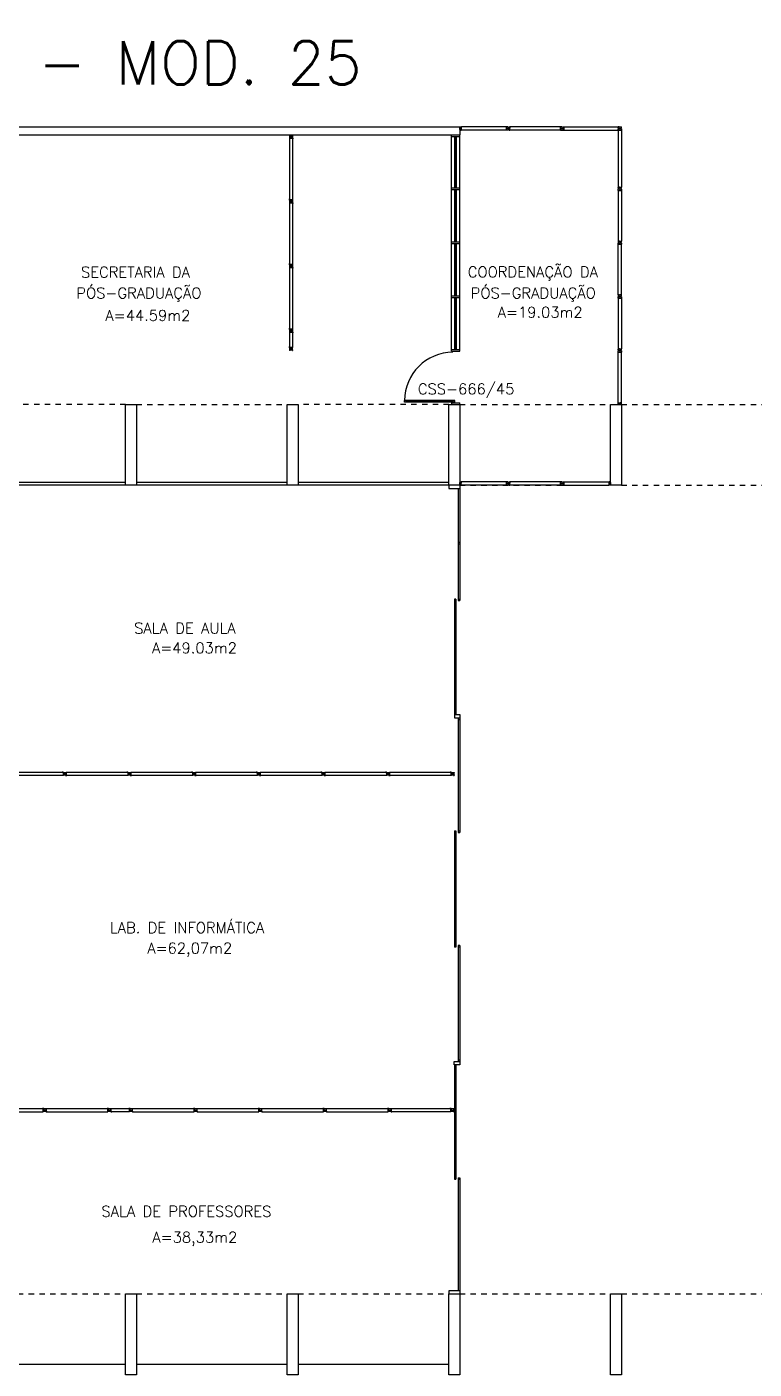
# Model space of a CAD drawing. Extents: x 0 to 244, y -71 to 76.
# Drawn here: x 190.14 to 203.64, y -27.64 to -2.73 of the extents above; entities that cross this region are included whole.
import ezdxf
from ezdxf.enums import TextEntityAlignment as Align

# ---------------------------------------------------------------- set-up
doc = ezdxf.new("R2010")
doc.units = 0
doc.header["$LTSCALE"] = 0.01
doc.header["$MEASUREMENT"] = 0
doc.linetypes.add('HIDDEN2', pattern=[0.1875, 0.125, -0.0625])
doc.layers.get('0').update_dxf_attribs({"linetype": 'CONTINUOUS'})
for name, color, linetype in [('ALV', 2, 'CONTINUOUS'), ('DIV', 2, 'CONTINUOUS'), ('ESQ', 1, 'CONTINUOUS'), ('ESTR', 3, 'CONTINUOUS'), ('PROJ', 1, 'HIDDEN2'), ('TEXTO', 2, 'CONTINUOUS'), ('TEXTO-ENDEREÇO', 2, 'CONTINUOUS'), ('USO', 2, 'CONTINUOUS'), ('ÁREA', 2, 'CONTINUOUS')]:
    doc.layers.add(name, color=color, linetype=linetype)
doc.layers.get('0').freeze()
doc.styles.add('1', font='romans.shx')
doc.styles.add('UNB-100', font='simplex.shx', dxfattribs={"height": 0.2})
doc.styles.add('UNB-100-1', font='simplex.shx', dxfattribs={"height": 0.2})

# ---------------------------------------------------------------- blocks, each defined once
blk = doc.blocks.new('PILAR-SSN')
for points in [[(0.197, -26.452), (0.197, -27.952), (-0.003, -27.952), (-0.003, -26.452)], [(0.197, -42.962), (0.197, -44.462), (-0.003, -44.462), (-0.003, -42.962)]]:
    blk.add_lwpolyline(points, close=True)
blk = doc.blocks.new('DIV12-SSN')
for p, q in [((-0.005, 0), (0.005, 0)), ((0, -0.005), (0, 0.005)), ((0.024, 0.019), (0.028, 0.019)), ((0.024, 0.019), (0.024, 0.017)), ((0.024, 0.017), (0.028, 0.017)), ((0.028, 0.03), (0.043, 0.03)), ((0.028, 0.019), (0.028, 0.03)), ((0.028, -0.017), (0.028, 0.017)), ((0.03, 0.028), (1.169, 0.028)), ((0.03, -0.029), (0.03, 0.028)), ((0.043, 0.03), (0.043, 0.028)), ((1.157, 0.03), (1.157, 0.028)), ((1.171, 0.03), (1.157, 0.03)), ((1.169, -0.029), (1.169, 0.028)), ((1.171, 0.019), (1.171, 0.03)), ((1.176, 0.019), (1.171, 0.019)), ((1.176, 0.017), (1.171, 0.017)), ((1.171, -0.017), (1.171, 0.017)), ((1.176, 0.019), (1.176, 0.017)), ((1.195, 0), (1.205, 0)), ((1.2, -0.005), (1.2, 0.005)), ((0.024, -0.017), (0.028, -0.017)), ((0.024, -0.017), (0.024, -0.019)), ((0.024, -0.019), (0.028, -0.019)), ((0.028, -0.031), (0.028, -0.019)), ((0.028, -0.031), (0.043, -0.031)), ((0.03, -0.029), (1.169, -0.029)), ((0.043, -0.029), (0.043, -0.031)), ((1.157, -0.029), (1.157, -0.031)), ((1.171, -0.031), (1.157, -0.031)), ((1.176, -0.017), (1.171, -0.017)), ((1.176, -0.019), (1.171, -0.019)), ((1.171, -0.031), (1.171, -0.019)), ((1.176, -0.017), (1.176, -0.019))]:
    blk.add_line(p, q)
blk = doc.blocks.new('MTDIV-SSN')
for p, q in [((-0.0185, 0.0285), (-0.0285, 0.0285)), ((-0.0285, 0.0185), (-0.0285, 0.0285)), ((-0.0265, 0.0185), (-0.0285, 0.0185)), ((-0.0265, 0.0185), (-0.0265, 0.0265)), ((-0.0235, 0.0265), (-0.0265, 0.0265)), ((-0.0235, 0.0215), (-0.0235, 0.0265)), ((-0.0235, -0.0265), (-0.0235, 0.0265)), ((-0.0215, 0.0215), (-0.0235, 0.0215)), ((-0.0215, 0.0265), (-0.0215, 0.0235)), ((-0.0185, 0.0265), (-0.0215, 0.0265)), ((0.0215, 0.0235), (-0.0215, 0.0235)), ((-0.0215, 0.0215), (-0.0215, -0.0215)), ((0.0195, 0.0215), (-0.0195, 0.0215)), ((-0.0195, 0.0215), (-0.0195, -0.0195)), ((-0.0185, 0.0285), (-0.0185, 0.0265)), ((-0.0049, 0), (0.0049, 0)), ((0, 0.0049), (0, -0.0049)), ((0.0185, 0.0265), (0.0185, 0.0285)), ((0.0185, 0.0285), (0.0285, 0.0285)), ((0.0185, 0.0265), (0.0215, 0.0265)), ((0.0195, 0.0215), (0.0195, -0.0195)), ((0.0215, 0.0265), (0.0215, 0.0235)), ((0.0235, 0.0215), (0.0215, 0.0215)), ((0.0215, 0.0215), (0.0215, -0.0215)), ((0.0235, 0.0215), (0.0235, 0.0265)), ((0.0235, 0.0265), (0.0265, 0.0265)), ((0.0235, 0.0265), (0.0235, -0.0265)), ((0.0265, 0.0265), (0.0265, 0.0185)), ((0.0265, 0.0185), (0.0285, 0.0185)), ((0.0285, 0.0185), (0.0285, 0.0285)), ((-0.0285, -0.0185), (-0.0285, -0.0285)), ((-0.0265, -0.0185), (-0.0285, -0.0185)), ((-0.0185, -0.0285), (-0.0285, -0.0285)), ((-0.0265, -0.0265), (-0.0265, -0.0185)), ((-0.0235, -0.0265), (-0.0265, -0.0265)), ((-0.0235, -0.0215), (-0.0235, -0.0265)), ((-0.0075, -0.0215), (-0.0235, -0.0215)), ((-0.0215, -0.0265), (-0.0215, -0.0235)), ((0.0215, -0.0235), (-0.0215, -0.0235)), ((-0.0185, -0.0265), (-0.0215, -0.0265)), ((-0.0095, -0.0195), (-0.0195, -0.0195)), ((-0.0185, -0.0285), (-0.0185, -0.0265)), ((-0.0095, -0.0195), (-0.0095, -0.0115)), ((-0.0075, -0.0115), (-0.0095, -0.0115)), ((-0.0075, -0.0215), (-0.0075, -0.0115)), ((-0.0055, -0.0135), (-0.0075, -0.0135)), ((-0.0055, -0.0215), (-0.0055, -0.0135)), ((0.0055, -0.0215), (-0.0055, -0.0215)), ((0.0055, -0.0215), (0.0055, -0.0135)), ((0.0075, -0.0135), (0.0055, -0.0135)), ((0.0075, -0.0215), (0.0075, -0.0115)), ((0.0095, -0.0115), (0.0075, -0.0115)), ((0.0235, -0.0215), (0.0075, -0.0215)), ((0.0095, -0.0195), (0.0095, -0.0115)), ((0.0195, -0.0195), (0.0095, -0.0195)), ((0.0185, -0.0265), (0.0185, -0.0285)), ((0.0185, -0.0265), (0.0215, -0.0265)), ((0.0185, -0.0285), (0.0285, -0.0285)), ((0.0215, -0.0265), (0.0215, -0.0235)), ((0.0235, -0.0215), (0.0235, -0.0265)), ((0.0235, -0.0265), (0.0265, -0.0265)), ((0.0265, -0.0185), (0.0265, -0.0265)), ((0.0265, -0.0185), (0.0285, -0.0185)), ((0.0285, -0.0185), (0.0285, -0.0285))]:
    blk.add_line(p, q)
blk = doc.blocks.new('ESQCD-SSN')
for p, q in [((0, 0), (0, -0.06)), ((0.2, 0), (0.2, -2.143)), ((0, -0.06), (0.2, -0.06)), ((0.17, -0.06), (0.17, -2.143)), ((0.17, -1.056), (0.2, -1.056)), ((0.17, -1.086), (0.2, -1.086)), ((0.1, -2.113), (0.1, -4.253)), ((0.13, -2.113), (0.1, -2.113)), ((0.13, -2.143), (0.1, -2.143)), ((0.13, -2.113), (0.13, -4.253)), ((0.17, -2.113), (0.2, -2.113)), ((0.17, -2.143), (0.2, -2.143)), ((0.1, -3.199), (0.13, -3.199)), ((0.1, -3.229), (0.13, -3.229)), ((0.13, -4.223), (0.1, -4.223)), ((0.13, -4.253), (0.1, -4.253)), ((0.1, -4.256), (0.1, -4.316)), ((0.1, -4.256), (0.2, -4.256)), ((0.1, -4.316), (0.2, -4.316)), ((0.17, -4.316), (0.17, -6.443)), ((0.17, -4.346), (0.2, -4.346)), ((0.2, -4.256), (0.2, -6.443)), ((0.1, -6.413), (0.1, -8.571)), ((0.1, -6.413), (0.13, -6.413)), ((0.1, -6.443), (0.13, -6.443)), ((0.13, -6.413), (0.13, -8.571)), ((0.17, -6.413), (0.2, -6.413)), ((0.17, -6.443), (0.2, -6.443)), ((0.1, -7.485), (0.13, -7.485)), ((0.1, -7.515), (0.13, -7.515)), ((0.1, -8.541), (0.13, -8.541)), ((0.13, -8.571), (0.1, -8.571)), ((0.2, -8.541), (0.17, -8.541)), ((0.17, -8.541), (0.17, -10.694)), ((0.2, -8.571), (0.17, -8.571)), ((0.2, -8.541), (0.2, -10.694)), ((0.098, -10.694), (0.2, -10.694)), ((0.098, -10.755), (0.098, -10.694)), ((0.17, -10.664), (0.2, -10.664)), ((0.17, -10.694), (0.2, -10.694)), ((0.2, -10.694), (0.2, -10.755)), ((0.2, -10.755), (0.098, -10.755)), ((0.1, -10.755), (0.13, -10.755)), ((0.1, -10.755), (0.1, -12.882)), ((0.1, -10.785), (0.13, -10.785)), ((0.13, -10.755), (0.13, -12.882)), ((0.1, -11.77), (0.13, -11.77)), ((0.1, -11.8), (0.13, -11.8)), ((0.1, -12.852), (0.13, -12.852)), ((0.1, -12.882), (0.13, -12.882)), ((0.17, -12.852), (0.2, -12.852)), ((0.17, -12.852), (0.2, -12.852)), ((0.17, -12.852), (0.17, -14.95)), ((0.17, -12.882), (0.2, -12.882)), ((0.2, -12.852), (0.2, -12.887)), ((0.2, -12.887), (0.2, -15.019)), ((0, -14.95), (0, -15.019)), ((0.2, -14.95), (0, -14.95))]:
    blk.add_line(p, q)
blk = doc.blocks.new('DIV-SSN')
for p, q in [((-0.005, 0), (0.005, 0)), ((0, 0.005), (0, -0.005)), ((-0.03, -0.03), (-0.03, -0.97)), ((0.03, -0.03), (-0.03, -0.03)), ((-0.03, -0.03), (-0.009, -0.03)), ((-0.009, -0.03), (-0.027, -0.03)), ((-0.006, -0.02), (0.006, -0.02)), ((-0.006, -0.02), (-0.006, -0.03)), ((-0.005, -0.022), (0.005, -0.022)), ((-0.005, -0.022), (-0.005, -0.029)), ((0.005, -0.029), (-0.005, -0.029)), ((0.005, -0.03), (-0.005, -0.03)), ((0.005, -0.022), (0.005, -0.029)), ((0.006, -0.02), (0.006, -0.03)), ((0.03, -0.03), (0.03, -0.97)), ((0.03, -0.97), (-0.03, -0.97)), ((-0.006, -0.98), (-0.006, -0.97)), ((-0.006, -0.98), (0.006, -0.98)), ((0.005, -0.97), (-0.005, -0.97)), ((0, -0.991), (0, -1.006)), ((0.006, -0.98), (0.006, -0.97)), ((0.007, -0.999), (-0.007, -0.999))]:
    blk.add_line(p, q)
blk = doc.blocks.new('MTINI-SSN')
for p, q in [((-0.03, 0.008), (-0.03, 0.028)), ((-0.03, 0.028), (-0.008, 0.028)), ((-0.03, 0.008), (-0.02, 0.008)), ((-0.02, 0), (-0.02, 0.008)), ((-0.001, 0), (-0.02, 0)), ((-0.008, 0.019), (-0.008, 0.028)), ((0.008, 0.019), (-0.008, 0.019)), ((0.005, 0), (-0.005, 0)), ((0.02, 0), (-0.001, 0)), ((0, -0.005), (0, 0.005)), ((0.008, 0.019), (0.008, 0.028)), ((0.03, 0.028), (0.008, 0.028)), ((0.03, 0.008), (0.02, 0.008)), ((0.02, 0), (0.02, 0.008)), ((0.03, 0.008), (0.03, 0.028))]:
    blk.add_line(p, q)
blk = doc.blocks.new('A$C73356FFD')
at = {"layer": 'DIV'}
for p, q in [((0.022, 0.06), (0, 0.06)), ((0, 0.06), (0, 0.036)), ((0, 0.06), (0, 0.039)), ((0, 0.039), (0, 0.057)), ((0.009, 0.036), (0, 0.036)), ((0.009, 0.036), (0, 0.036)), ((0.009, 0.024), (0, 0.024)), ((0.009, 0.024), (0, 0.024)), ((0, 0), (0, 0.024)), ((0.009, 0.024), (0.009, 0.036)), ((0.009, 0.036), (0.009, 0.024)), ((0.022, 0.06), (0.022, 0.05)), ((0.022, 0.05), (0.038, 0.05)), ((0.022, 0.01), (0.038, 0.01)), ((0.022, 0), (0.022, 0.01)), ((0.025, 0.03), (0.035, 0.03)), ((0.035, 0.03), (0.025, 0.03)), ((0.03, 0.025), (0.03, 0.035)), ((0.03, 0.035), (0.03, 0.025)), ((0.038, 0.06), (0.038, 0.05)), ((0.038, 0.06), (0.06, 0.06)), ((0.038, 0), (0.038, 0.01)), ((0.05, 0.024), (0.05, 0.036)), ((0.05, 0.036), (0.06, 0.036)), ((0.05, 0.024), (0.06, 0.024)), ((0.06, 0.036), (0.06, 0.06)), ((0.06, 0.024), (0.06, 0)), ((0.022, 0), (0, 0)), ((0.038, 0), (0.06, 0))]:
    blk.add_line(p, q, dxfattribs=at)

msp = doc.modelspace()

# ---------------------------------------------------------------- linework, layer by layer
at = {"layer": 'ALV'}
for p, q in [((188.572, -4.582), (198.172, -4.582)), ((188.572, -4.732), (198.172, -4.732)), ((198.172, -4.582), (198.172, -4.732)), ((198.021, -4.761), (198.171, -4.761)), ((189.172, -27.542), (191.972, -27.542)), ((192.172, -27.542), (194.972, -27.542)), ((195.172, -27.542), (197.972, -27.542))]:
    msp.add_line(p, q, dxfattribs=at)
at = {"layer": 'DIV'}
for p, q in [((198.192, -4.606), (198.192, -4.618)), ((198.192, -4.606), (198.202, -4.606)), ((198.192, -4.618), (198.202, -4.618)), ((198.202, -4.642), (198.202, -4.582)), ((199.043, -4.582), (198.202, -4.582)), ((198.202, -4.617), (198.202, -4.607)), ((199.043, -4.642), (198.202, -4.642)), ((199.065, -4.582), (199.043, -4.582)), ((199.043, -4.606), (199.043, -4.582)), ((199.043, -4.642), (199.043, -4.582)), ((199.043, -4.582), (199.043, -4.603)), ((199.043, -4.603), (199.043, -4.585)), ((199.052, -4.606), (199.043, -4.606)), ((199.052, -4.606), (199.043, -4.606)), ((199.043, -4.617), (199.043, -4.607)), ((199.052, -4.618), (199.043, -4.618)), ((199.043, -4.618), (199.043, -4.642)), ((199.052, -4.618), (199.043, -4.618)), ((199.043, -4.621), (199.043, -4.639)), ((199.065, -4.642), (199.043, -4.642)), ((199.052, -4.606), (199.052, -4.618)), ((199.052, -4.606), (199.052, -4.618)), ((199.065, -4.582), (199.065, -4.592)), ((199.081, -4.592), (199.065, -4.592)), ((199.081, -4.632), (199.065, -4.632)), ((199.065, -4.642), (199.065, -4.632)), ((199.078, -4.612), (199.068, -4.612)), ((199.078, -4.612), (199.068, -4.612)), ((199.073, -4.607), (199.073, -4.618)), ((199.073, -4.607), (199.073, -4.618)), ((199.081, -4.582), (199.103, -4.582)), ((199.081, -4.582), (199.081, -4.592)), ((199.081, -4.642), (199.081, -4.632)), ((199.081, -4.642), (199.103, -4.642)), ((199.091, -4.606), (199.091, -4.618)), ((199.091, -4.606), (199.103, -4.606)), ((199.091, -4.618), (199.103, -4.618)), ((199.103, -4.582), (199.103, -4.606)), ((199.103, -4.642), (199.103, -4.618)), ((200.042, -4.606), (200.042, -4.582)), ((200.064, -4.582), (200.042, -4.582)), ((200.052, -4.606), (200.042, -4.606)), ((200.042, -4.618), (200.042, -4.642)), ((200.052, -4.618), (200.042, -4.618)), ((200.042, -4.642), (200.102, -4.642)), ((200.064, -4.642), (200.042, -4.642)), ((200.052, -4.606), (200.052, -4.618)), ((200.064, -4.582), (200.064, -4.592)), ((200.08, -4.592), (200.064, -4.592)), ((200.064, -4.642), (200.064, -4.632)), ((200.08, -4.632), (200.064, -4.632)), ((200.065, -4.612), (200.079, -4.612)), ((200.066, -4.632), (200.066, -4.642)), ((200.078, -4.632), (200.066, -4.632)), ((200.067, -4.612), (200.077, -4.612)), ((200.077, -4.612), (200.067, -4.612)), ((200.067, -4.642), (200.077, -4.642)), ((200.072, -4.62), (200.072, -4.606)), ((200.072, -4.618), (200.072, -4.607)), ((200.072, -4.607), (200.072, -4.618)), ((200.078, -4.632), (200.078, -4.642)), ((200.08, -4.582), (200.102, -4.582)), ((200.08, -4.582), (200.08, -4.592)), ((200.08, -4.642), (200.08, -4.632)), ((200.08, -4.642), (200.102, -4.642)), ((200.093, -4.606), (200.102, -4.606)), ((200.093, -4.618), (200.093, -4.606)), ((200.093, -4.606), (200.102, -4.606)), ((200.093, -4.606), (200.093, -4.618)), ((200.093, -4.618), (200.102, -4.618)), ((200.093, -4.618), (200.102, -4.618)), ((200.102, -4.582), (200.102, -4.642)), ((200.102, -4.582), (200.102, -4.606)), ((200.102, -4.582), (201.112, -4.582)), ((200.102, -4.607), (200.102, -4.617)), ((200.102, -4.642), (200.102, -4.618)), ((200.102, -4.642), (200.102, -4.621)), ((200.102, -4.621), (200.102, -4.639)), ((200.102, -4.642), (201.112, -4.642)), ((201.112, -4.582), (201.112, -4.642)), ((201.122, -4.606), (201.112, -4.606)), ((201.112, -4.607), (201.112, -4.617)), ((201.122, -4.618), (201.112, -4.618)), ((201.112, -4.642), (201.112, -5.702)), ((201.112, -4.642), (201.172, -4.642)), ((201.122, -4.618), (201.122, -4.606)), ((201.136, -4.612), (201.15, -4.612)), ((201.148, -4.633), (201.136, -4.633)), ((201.136, -4.633), (201.136, -4.642)), ((201.147, -4.612), (201.137, -4.612)), ((201.147, -4.634), (201.137, -4.634)), ((201.137, -4.634), (201.137, -4.641)), ((201.137, -4.641), (201.147, -4.641)), ((201.137, -4.642), (201.147, -4.642)), ((201.142, -4.607), (201.142, -4.618)), ((201.143, -4.606), (201.143, -4.619)), ((201.147, -4.634), (201.147, -4.641)), ((201.148, -4.633), (201.148, -4.642)), ((201.151, -4.642), (201.169, -4.642)), ((201.172, -4.642), (201.151, -4.642)), ((201.172, -4.642), (201.172, -5.702)), ((201.112, -5.702), (201.172, -5.702)), ((201.136, -5.712), (201.136, -5.702)), ((201.148, -5.712), (201.136, -5.712)), ((201.137, -5.702), (201.147, -5.702)), ((201.142, -5.724), (201.142, -5.738)), ((201.148, -5.712), (201.148, -5.702)), ((201.135, -5.732), (201.149, -5.732)), ((195.012, -8.39), (195.024, -8.39)), ((195.012, -8.39), (195.012, -8.404)), ((195.014, -8.404), (195.012, -8.404)), ((195.014, -8.392), (195.014, -8.673)), ((195.014, -8.392), (195.071, -8.392)), ((195.026, -8.385), (195.024, -8.385)), ((195.024, -8.385), (195.024, -8.39)), ((195.026, -8.385), (195.026, -8.39)), ((195.026, -8.39), (195.059, -8.39)), ((195.038, -8.362), (195.048, -8.362)), ((195.043, -8.356), (195.043, -8.367)), ((195.061, -8.385), (195.059, -8.385)), ((195.059, -8.385), (195.059, -8.39)), ((195.061, -8.385), (195.061, -8.39)), ((195.061, -8.39), (195.073, -8.39)), ((195.071, -8.392), (195.071, -8.673)), ((195.073, -8.404), (195.071, -8.404)), ((195.073, -8.39), (195.073, -8.404)), ((195.014, -8.661), (195.012, -8.661)), ((195.012, -8.675), (195.012, -8.661)), ((195.012, -8.675), (195.024, -8.675)), ((195.014, -8.673), (195.071, -8.673)), ((195.024, -8.68), (195.024, -8.675)), ((195.026, -8.68), (195.024, -8.68)), ((195.026, -8.675), (195.059, -8.675)), ((195.026, -8.68), (195.026, -8.675)), ((195.059, -8.68), (195.059, -8.675)), ((195.061, -8.68), (195.059, -8.68)), ((195.061, -8.675), (195.073, -8.675)), ((195.061, -8.68), (195.061, -8.675)), ((195.073, -8.661), (195.071, -8.661)), ((195.073, -8.675), (195.073, -8.661)), ((191.972, -11.182), (189.172, -11.182)), ((194.972, -11.182), (192.172, -11.182)), ((197.972, -11.182), (195.172, -11.182)), ((198.192, -11.196), (198.192, -11.208)), ((198.192, -11.196), (198.201, -11.196)), ((198.192, -11.208), (198.201, -11.208)), ((199.043, -11.172), (198.201, -11.172)), ((198.201, -11.232), (198.201, -11.172)), ((198.201, -11.207), (198.201, -11.197)), ((199.065, -11.172), (199.043, -11.172)), ((199.043, -11.196), (199.043, -11.172)), ((199.043, -11.232), (199.043, -11.172)), ((199.043, -11.172), (199.043, -11.193)), ((199.043, -11.193), (199.043, -11.175)), ((199.052, -11.196), (199.043, -11.196)), ((199.052, -11.196), (199.043, -11.196)), ((199.043, -11.207), (199.043, -11.197)), ((199.052, -11.208), (199.043, -11.208)), ((199.043, -11.208), (199.043, -11.232)), ((199.052, -11.208), (199.043, -11.208)), ((199.052, -11.196), (199.052, -11.208)), ((199.052, -11.196), (199.052, -11.208)), ((199.065, -11.172), (199.065, -11.182)), ((199.081, -11.182), (199.065, -11.182)), ((199.078, -11.202), (199.067, -11.202)), ((199.078, -11.202), (199.067, -11.202)), ((199.073, -11.197), (199.073, -11.208)), ((199.073, -11.197), (199.073, -11.208)), ((199.081, -11.172), (199.103, -11.172)), ((199.081, -11.172), (199.081, -11.182)), ((199.091, -11.196), (199.091, -11.208)), ((199.091, -11.196), (199.103, -11.196)), ((199.091, -11.208), (199.103, -11.208)), ((199.103, -11.172), (199.103, -11.196)), ((199.103, -11.232), (199.103, -11.208)), ((200.042, -11.196), (200.042, -11.172)), ((200.064, -11.172), (200.042, -11.172)), ((200.051, -11.196), (200.042, -11.196)), ((200.042, -11.208), (200.042, -11.232)), ((200.051, -11.208), (200.042, -11.208)), ((200.051, -11.196), (200.051, -11.208)), ((200.064, -11.172), (200.064, -11.182)), ((200.08, -11.182), (200.064, -11.182)), ((200.065, -11.202), (200.079, -11.202)), ((200.067, -11.202), (200.077, -11.202)), ((200.077, -11.202), (200.067, -11.202)), ((200.072, -11.21), (200.072, -11.196)), ((200.072, -11.208), (200.072, -11.197)), ((200.072, -11.197), (200.072, -11.208)), ((200.08, -11.172), (200.102, -11.172)), ((200.08, -11.172), (200.08, -11.182)), ((200.092, -11.196), (200.102, -11.196)), ((200.092, -11.208), (200.092, -11.196)), ((200.092, -11.196), (200.102, -11.196)), ((200.092, -11.196), (200.092, -11.208)), ((200.092, -11.208), (200.102, -11.208)), ((200.092, -11.208), (200.102, -11.208)), ((200.102, -11.172), (200.102, -11.232)), ((200.102, -11.172), (200.102, -11.196)), ((200.102, -11.172), (200.942, -11.172)), ((200.102, -11.197), (200.102, -11.207)), ((200.102, -11.232), (200.102, -11.208)), ((200.942, -11.172), (200.942, -11.232)), ((200.951, -11.196), (200.942, -11.196)), ((200.942, -11.197), (200.942, -11.207)), ((200.951, -11.208), (200.942, -11.208)), ((200.951, -11.208), (200.951, -11.196)), ((200.965, -11.202), (200.979, -11.202)), ((200.972, -11.196), (200.972, -11.209)), ((191.972, -11.232), (189.172, -11.232)), ((194.972, -11.232), (192.172, -11.232)), ((197.972, -11.232), (195.172, -11.232)), ((199.043, -11.232), (198.201, -11.232)), ((199.043, -11.211), (199.043, -11.229)), ((199.065, -11.232), (199.043, -11.232)), ((199.081, -11.222), (199.065, -11.222)), ((199.065, -11.232), (199.065, -11.222)), ((199.081, -11.232), (199.081, -11.222)), ((199.081, -11.232), (199.103, -11.232)), ((200.042, -11.232), (200.102, -11.232)), ((200.064, -11.232), (200.042, -11.232)), ((200.064, -11.232), (200.064, -11.222)), ((200.08, -11.222), (200.064, -11.222)), ((200.066, -11.222), (200.066, -11.232)), ((200.078, -11.222), (200.066, -11.222)), ((200.067, -11.232), (200.077, -11.232)), ((200.078, -11.222), (200.078, -11.232)), ((200.08, -11.232), (200.08, -11.222)), ((200.08, -11.232), (200.102, -11.232)), ((200.102, -11.232), (200.102, -11.211)), ((200.102, -11.211), (200.102, -11.229)), ((200.102, -11.232), (200.942, -11.232)), ((191.667, -22.83), (191.677, -22.83)), ((191.672, -22.835), (191.672, -22.825)), ((191.696, -22.811), (191.701, -22.811)), ((191.696, -22.811), (191.696, -22.813)), ((191.696, -22.813), (191.701, -22.813)), ((191.696, -22.846), (191.701, -22.846)), ((191.696, -22.846), (191.696, -22.848)), ((191.696, -22.848), (191.701, -22.848)), ((191.701, -22.799), (191.715, -22.799)), ((191.701, -22.811), (191.701, -22.799)), ((191.701, -22.846), (191.701, -22.813)), ((191.701, -22.86), (191.701, -22.848)), ((191.701, -22.86), (191.715, -22.86)), ((191.703, -22.858), (191.703, -22.801)), ((191.703, -22.801), (192.042, -22.801)), ((191.703, -22.858), (192.042, -22.858)), ((191.715, -22.799), (191.715, -22.801)), ((191.715, -22.858), (191.715, -22.86)), ((192.029, -22.799), (192.029, -22.801)), ((192.044, -22.799), (192.029, -22.799)), ((192.029, -22.858), (192.029, -22.86)), ((192.044, -22.86), (192.029, -22.86)), ((192.042, -22.858), (192.042, -22.801)), ((192.044, -22.811), (192.044, -22.799)), ((192.049, -22.811), (192.044, -22.811)), ((192.049, -22.813), (192.044, -22.813)), ((192.044, -22.846), (192.044, -22.813)), ((192.049, -22.846), (192.044, -22.846)), ((192.049, -22.848), (192.044, -22.848)), ((192.044, -22.86), (192.044, -22.848)), ((192.049, -22.811), (192.049, -22.813)), ((192.049, -22.846), (192.049, -22.848)), ((192.067, -22.83), (192.077, -22.83)), ((192.072, -22.835), (192.072, -22.825)), ((196.867, -22.83), (196.877, -22.83)), ((196.872, -22.835), (196.872, -22.825)), ((196.896, -22.811), (196.901, -22.811)), ((196.896, -22.811), (196.896, -22.813)), ((196.896, -22.813), (196.901, -22.813)), ((196.896, -22.846), (196.901, -22.846)), ((196.896, -22.846), (196.896, -22.848)), ((196.896, -22.848), (196.901, -22.848)), ((196.901, -22.799), (196.915, -22.799)), ((196.901, -22.811), (196.901, -22.799)), ((196.901, -22.846), (196.901, -22.813)), ((196.901, -22.86), (196.901, -22.848)), ((196.901, -22.86), (196.915, -22.86)), ((196.903, -22.801), (198.004, -22.801)), ((196.903, -22.858), (196.903, -22.801)), ((196.903, -22.858), (198.004, -22.858)), ((196.915, -22.799), (196.915, -22.801)), ((196.915, -22.858), (196.915, -22.86)), ((197.991, -22.799), (197.991, -22.801)), ((198.006, -22.799), (197.991, -22.799)), ((197.991, -22.858), (197.991, -22.86)), ((198.006, -22.86), (197.991, -22.86)), ((198.004, -22.858), (198.004, -22.801)), ((198.006, -22.811), (198.006, -22.799)), ((198.011, -22.811), (198.006, -22.811)), ((198.011, -22.813), (198.006, -22.813)), ((198.006, -22.846), (198.006, -22.813)), ((198.011, -22.846), (198.006, -22.846)), ((198.011, -22.848), (198.006, -22.848)), ((198.006, -22.86), (198.006, -22.848)), ((198.011, -22.811), (198.011, -22.813)), ((198.011, -22.846), (198.011, -22.848)), ((198.029, -22.83), (198.039, -22.83)), ((198.034, -22.835), (198.034, -22.825))]:
    msp.add_line(p, q, dxfattribs=at)
at = {"layer": 'ESQ'}
for p, q in [((198.021, -8.746), (198.021, -4.731)), ((198.171, -8.746), (198.171, -4.731)), ((198.081, -5.716), (198.081, -4.761)), ((198.096, -5.716), (198.096, -4.761)), ((198.111, -5.716), (198.111, -4.761)), ((198.021, -5.716), (198.171, -5.716)), ((198.021, -5.746), (198.171, -5.746)), ((198.081, -6.716), (198.081, -5.746)), ((198.096, -6.716), (198.096, -5.746)), ((198.111, -6.716), (198.111, -5.746)), ((198.021, -6.716), (198.171, -6.716)), ((198.021, -6.746), (198.171, -6.746)), ((198.081, -7.716), (198.081, -6.746)), ((198.081, -7.716), (198.081, -6.746)), ((198.096, -7.716), (198.096, -6.746)), ((198.111, -7.716), (198.111, -6.746)), ((198.021, -7.716), (198.171, -7.716)), ((198.021, -7.746), (198.171, -7.746)), ((198.081, -8.716), (198.081, -7.746)), ((198.081, -8.716), (198.081, -7.746)), ((198.096, -8.716), (198.096, -7.746)), ((198.111, -8.716), (198.111, -7.746)), ((198.021, -8.716), (198.171, -8.716)), ((198.021, -8.746), (198.171, -8.746)), ((197.146, -9.691), (197.146, -9.661)), ((198.081, -9.661), (197.146, -9.661)), ((198.081, -9.691), (197.146, -9.691)), ((197.176, -9.691), (197.176, -9.661)), ((198.051, -9.676), (197.176, -9.676)), ((198.021, -9.701), (198.172, -9.701)), ((198.021, -9.701), (198.021, -9.732)), ((198.051, -9.691), (198.051, -9.661)), ((198.081, -9.691), (198.081, -9.661)), ((198.172, -9.732), (198.172, -9.701))]:
    msp.add_line(p, q, dxfattribs=at)
msp.add_arc((198.047, -9.662), 0.898, 90.1415, 180, dxfattribs=at)
at = {"layer": 'PROJ'}
for p, q in [((191.972, -9.732), (189.172, -9.732)), ((192.172, -9.732), (194.972, -9.732)), ((197.972, -9.732), (195.172, -9.732)), ((198.172, -9.732), (200.972, -9.732)), ((201.172, -9.732), (203.972, -9.732)), ((198.172, -11.232), (200.972, -11.232)), ((201.172, -11.232), (203.972, -11.232)), ((189.172, -26.242), (191.972, -26.242)), ((192.172, -26.242), (194.972, -26.242)), ((195.172, -26.242), (197.972, -26.242)), ((198.172, -26.242), (200.972, -26.242)), ((201.172, -26.242), (203.972, -26.242))]:
    msp.add_line(p, q, dxfattribs=at)

# ---------------------------------------------------------------- block references
at = {"layer": 'DIV'}
for name, p in [('MTDIV-SSN', (195.043, -4.762)), ('A$C73356FFD', (201.112, -4.642)), ('A$C73356FFD', (201.112, -5.762)), ('MTDIV-SSN', (195.043, -5.962)), ('MTDIV-SSN', (195.043, -7.162)), ('MTDIV-SSN', (195.043, -8.362)), ('A$C73356FFD', (201.112, -8.762)), ('MTINI-SSN', (201.142, -9.732)), ('MTDIV-SSN', (190.84, -16.591)), ('MTDIV-SSN', (192.04, -16.591)), ('MTDIV-SSN', (193.24, -16.591)), ('MTDIV-SSN', (194.44, -16.591)), ('MTDIV-SSN', (195.64, -16.591)), ('MTDIV-SSN', (196.84, -16.591)), ('MTDIV-SSN', (198.04, -16.591)), ('DIV12-SSN', (189.272, -22.83)), ('MTDIV-SSN', (190.472, -22.83)), ('DIV12-SSN', (190.472, -22.83)), ('MTDIV-SSN', (191.672, -22.83)), ('MTDIV-SSN', (192.072, -22.83)), ('DIV12-SSN', (192.072, -22.83)), ('MTDIV-SSN', (193.272, -22.83)), ('DIV12-SSN', (193.272, -22.83)), ('MTDIV-SSN', (194.472, -22.83)), ('DIV12-SSN', (194.472, -22.83)), ('MTDIV-SSN', (195.672, -22.83)), ('DIV12-SSN', (195.672, -22.83)), ('MTDIV-SSN', (196.872, -22.83)), ('MTDIV-SSN', (198.034, -22.83))]:
    msp.add_blockref(name, p, dxfattribs=at)
for name, p, rotation in [('MTINI-SSN', (198.172, -4.612), 270), ('DIV-SSN', (200.072, -4.612), 270), ('DIV12-SSN', (195.043, -4.762), 270), ('DIV-SSN', (201.142, -7.732), 180), ('DIV-SSN', (201.142, -9.732), 180), ('MTINI-SSN', (198.172, -11.202), 270), ('DIV-SSN', (200.072, -11.202), 270), ('MTINI-SSN', (200.972, -11.202), 90), ('DIV12-SSN', (190.84, -16.591), 180), ('DIV12-SSN', (192.04, -16.591), 180), ('DIV12-SSN', (193.24, -16.591), 180), ('DIV12-SSN', (194.44, -16.591), 180), ('DIV12-SSN', (195.64, -16.591), 180), ('DIV12-SSN', (196.84, -16.591), 180), ('DIV12-SSN', (198.04, -16.591), 180)]:
    msp.add_blockref(name, p, dxfattribs=dict(at, rotation=rotation))
at = {"layer": 'DIV', "xscale": -1}
for p in [(201.142, -5.732), (201.142, -7.732)]:
    msp.add_blockref('DIV-SSN', p, dxfattribs=at)
at = {"layer": 'DIV', "color": 6, "rotation": 270}
for p in [(195.043, -5.962), (195.043, -7.162)]:
    msp.add_blockref('DIV12-SSN', p, dxfattribs=at)
at = {"layer": 'DIV', "xscale": -1, "rotation": 180}
for name, p in [('A$C73356FFD', (201.112, -6.702)), ('A$C73356FFD', (201.112, -7.702)), ('MTDIV-SSN', (195.043, -8.704))]:
    msp.add_blockref(name, p, dxfattribs=at)
at = {"layer": 'ESQ'}
msp.add_blockref('ESQCD-SSN', (197.972, -11.232), dxfattribs=at)
at = {"layer": 'ESTR'}
for p in [(191.975, 16.72), (194.975, 16.72), (197.975, 16.72), (200.975, 16.72)]:
    msp.add_blockref('PILAR-SSN', p, dxfattribs=at)

# ---------------------------------------------------------------- texts
at = {"layer": 'TEXTO', "linetype": 'Continuous', "style": 'UNB-100'}
for s, p in [('SECRETARIA DA ', (191.144, -7.379)), ('COORDENAÇÃO DA', (198.321, -7.374)), ('PÓS-GRADUAÇÃO', (191.057, -7.767)), ('PÓS-GRADUAÇÃO', (198.375, -7.767)), ('SALA DE AULA', (192.13, -13.986)), ('LAB. DE INFORMÁTICA', (191.68, -19.545)), ('SALA DE PROFESSORES', (191.523, -24.809))]:
    msp.add_text(s, height=0.2, dxfattribs=at).set_placement(p)
at = {"layer": 'TEXTO', "style": 'UNB-100'}
for s, p in [('A=44.59m2', (192.385, -8.182)), ('A=38,33m2', (193.256, -25.289))]:
    msp.add_text(s, height=0.2, dxfattribs=at).set_placement(p, align=Align.CENTER)
at = {"layer": 'TEXTO-ENDEREÇO', "style": 'UNB-100-1'}
msp.add_text('CSS-666/45', height=0.2, dxfattribs=at).set_placement((197.395, -9.546))
at = {"layer": 'USO', "style": '1'}
msp.add_text('PÓS G. ADM - MOD. 25', height=0.8, dxfattribs=at).set_placement((183.322, -3.793))
at = {"layer": 'ÁREA', "style": 'UNB-100'}
for s, p in [('A=19.03m2', (199.664, -8.122)), ('A=49.03m2', (193.249, -14.352)), ('A=62,07m2', (193.161, -19.924))]:
    msp.add_text(s, height=0.2, dxfattribs=at).set_placement(p, align=Align.CENTER)

doc.saveas('drawing.dxf')
